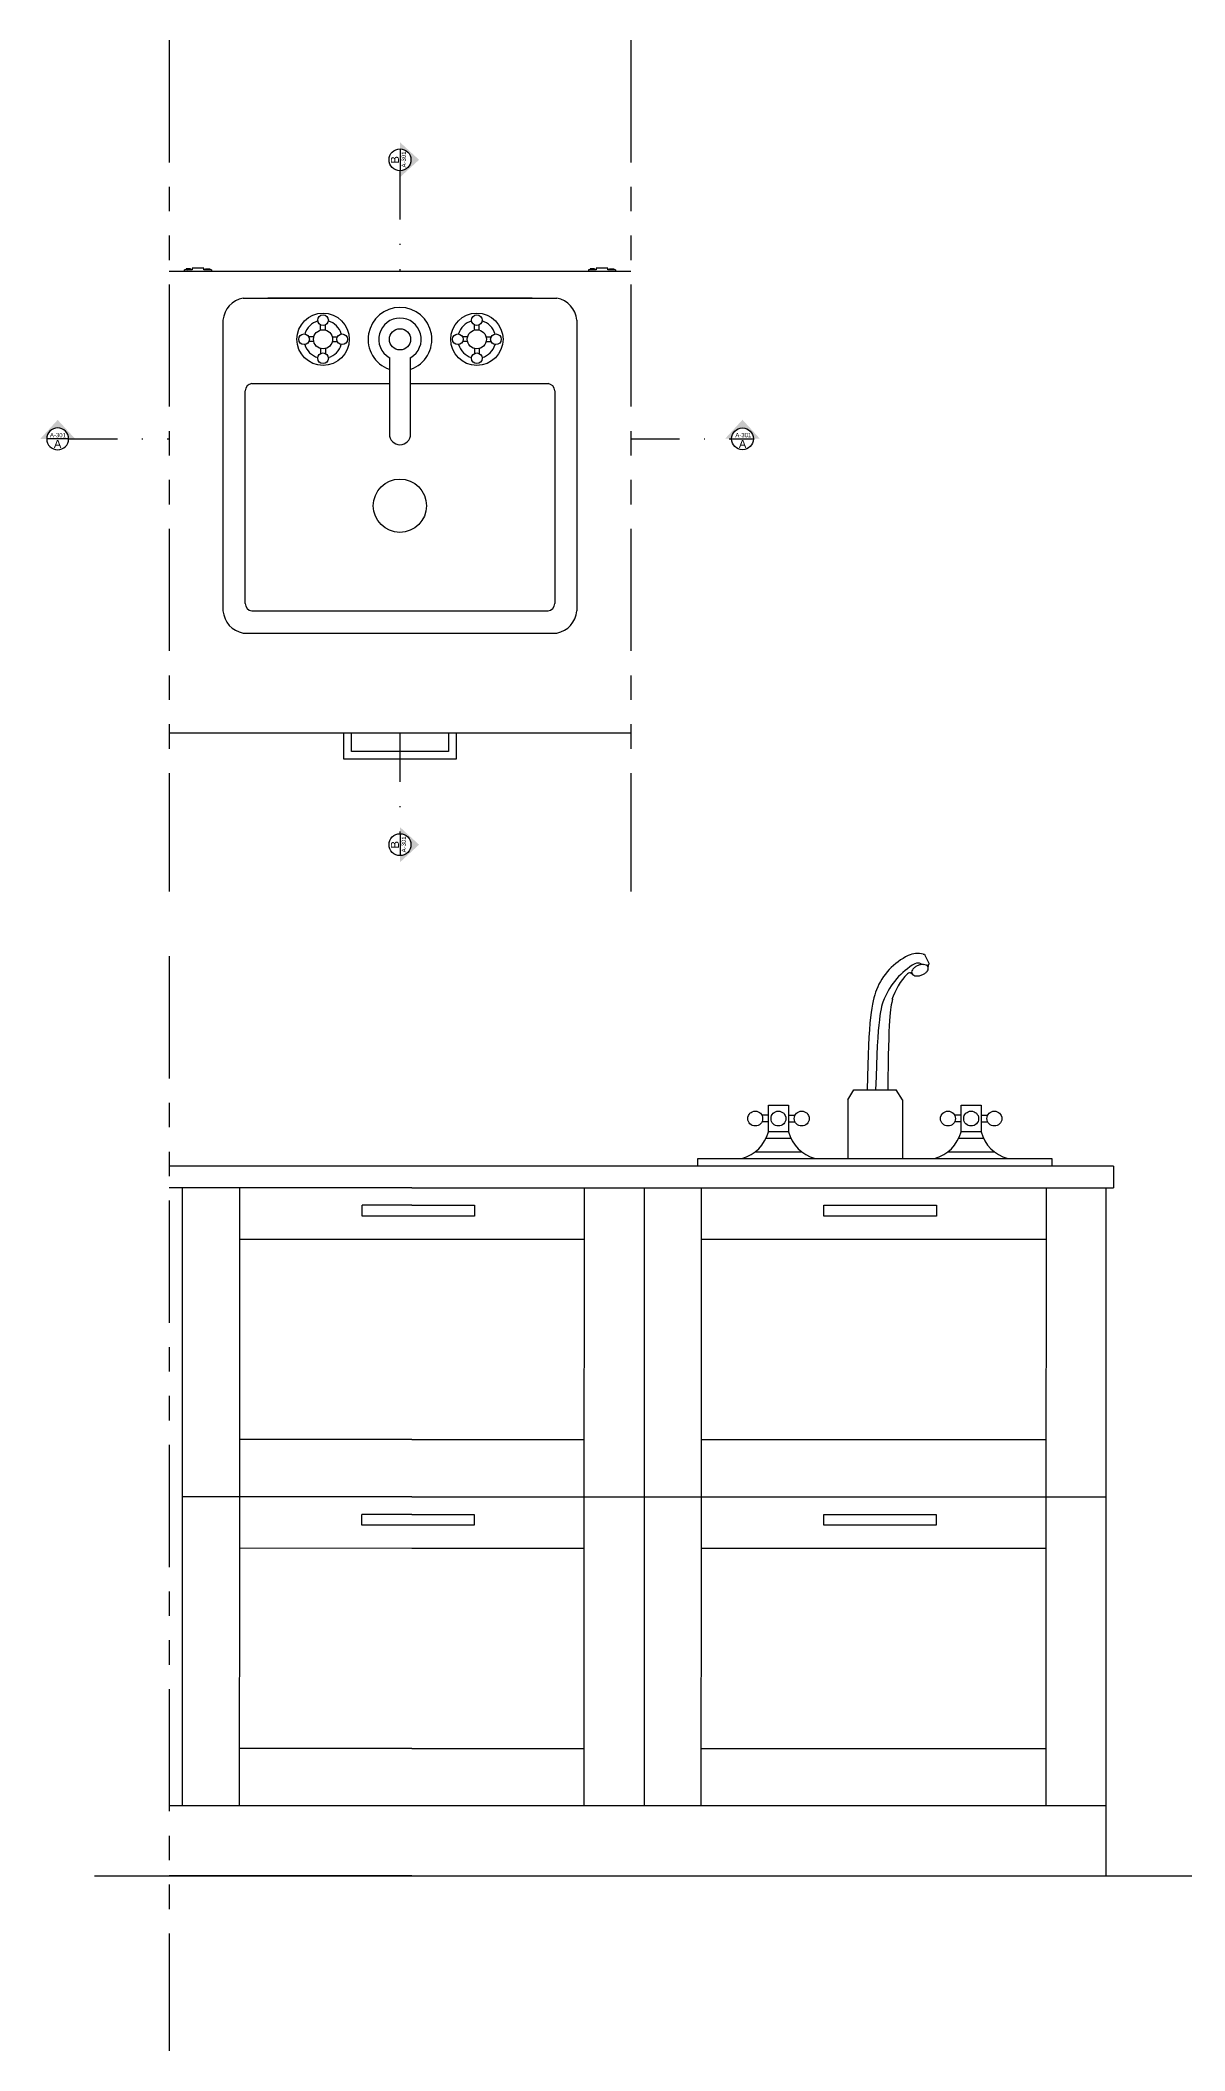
# Model space of a CAD drawing. Header units: millimetres. Extents: x 715 to 34504, y -289 to 548.
# Drawn here: x 715.4 to 864.1, y 286.7 to 548 of the extents above; entities that cross this region are included whole.
import ezdxf
from ezdxf.enums import TextEntityAlignment as Align

# ---------------------------------------------------------------- set-up
doc = ezdxf.new("R2010")
doc.units = ezdxf.units.MM
for name, pattern in [('CENTERX2', [4, 2.5, -0.5, 0.5, -0.5]), ('FANTASMA2', [31.75, 15.875, -3.175, 3.175, -3.175, 3.175, -3.175]), ('TRATTOPUNTO', [25.4, 12.7, -6.35, 0, -6.35])]:
    doc.linetypes.add(name, pattern=pattern)
doc.layers.add('A-GLAZ-FULL', color=4, linetype='Continuous', lineweight=25)
for name, color, linetype in [('ARREDI SEZIONATI', 2, 'Continuous'), ('prospetti', 2, 'Continuous'), ('simboli', 6, 'Continuous'), ('simboli tratteggiati', 1, 'Continuous'), ('viti', 5, 'Continuous')]:
    doc.layers.add(name, color=color, linetype=linetype)
doc.styles.add('ARIAL', font='arial.ttf')

# ---------------------------------------------------------------- blocks, each defined once
blk = doc.blocks.new('section plan')
h = blk.add_hatch(color=256)
h.dxf.hatch_style = 1
h.paths.add_polyline_path([(56.9, 0.3), (46.3, 0.3, -1), (10.7, 0.3), (0.1, 0.3), (28.5, -30.6)])
blk.add_line((46.3, 0.3), (10.7, 0.3))
blk.add_circle((28.5, 0.3), 17.8)
at = {"style": 'ARIAL'}
for tag, height, p in [('A', 13, (28.4, 8.6)), ('A-301', 7, (29, -5.7))]:
    blk.add_attdef(tag, text='', height=height, dxfattribs=at).set_placement(p, align=Align.MIDDLE_CENTER)

msp = doc.modelspace()

# ---------------------------------------------------------------- linework, layer by layer
for p, q in [((732.12, 517.93), (734.12, 517.93)), ((790.12, 517.93), (792.12, 517.93))]:
    msp.add_line(p, q)
at = {"layer": 'A-GLAZ-FULL'}
msp.add_line((722.4, 309.39), (1076.63, 309.39), dxfattribs=at)
at = {"layer": 'ARREDI SEZIONATI'}
for p, q in [((830.13, 429.2), (830.28, 429.16)), ((830.28, 429.16), (830.34, 429.06)), ((830.34, 429.06), (830.87, 427.99)), ((828.69, 426.6), (828.58, 426.68)), ((829.87, 427.94), (830.18, 427.84)), ((830.8, 427.81), (830.63, 427.7)), ((830.78, 427.44), (830.86, 427.88)), ((830.86, 427.88), (830.8, 427.81)), ((830.87, 427.99), (830.86, 427.88)), ((820.32, 410.23), (821.12, 411.53)), ((821.12, 411.53), (826.63, 411.53)), ((827.43, 410.23), (826.63, 411.53)), ((810.02, 408.25), (809.15, 408.25)), ((812.61, 408.25), (813.47, 408.25)), ((820.32, 410.23), (820.32, 402.63)), ((827.43, 410.23), (827.43, 402.63)), ((835.06, 408.25), (834.2, 408.25)), ((837.65, 408.25), (838.52, 408.25)), ((810.02, 407.38), (809.15, 407.38)), ((812.97, 405.22), (809.68, 405.22)), ((812.61, 407.38), (813.47, 407.38)), ((835.06, 407.38), (834.2, 407.38)), ((838.02, 405.22), (834.72, 405.22)), ((837.65, 407.38), (838.52, 407.38)), ((808.26, 403.5), (814.37, 403.5)), ((815.2, 402.63), (819.95, 402.63)), ((818.65, 402.63), (829.02, 402.63)), ((827.72, 402.63), (832.47, 402.63)), ((833.31, 403.5), (839.41, 403.5))]:
    msp.add_line(p, q, dxfattribs=at)
for points in [[(810.02, 406.09), (810.02, 409.54), (812.61, 409.54), (812.61, 406.09)], [(835.06, 406.09), (835.06, 409.54), (837.65, 409.54), (837.65, 406.09)]]:
    msp.add_lwpolyline(points, close=True, dxfattribs=at)
for centre in [(808.29, 407.82), (811.31, 407.82), (814.34, 407.82), (833.34, 407.82), (836.36, 407.82), (839.38, 407.82)]:
    msp.add_circle(centre, 0.966, dxfattribs=at)
for centre, start, end in [((805.27, 407.38), 285.2551, 344.7449), ((817.36, 407.38), 195.2551, 254.7449), ((830.31, 407.38), 285.2551, 344.7449), ((842.4, 407.38), 195.2551, 254.7449)]:
    msp.add_arc(centre, 4.92, start, end, dxfattribs=at)
for points in [[(828.19, 429.01), (826.3, 428.1), (824.83, 426.51), (824.06, 424.56)], [(830.13, 429.2), (829.48, 429.34), (828.8, 429.27), (828.19, 429.01)], [(829.03, 427.94), (827.25, 426.88), (825.86, 425.28), (825.06, 423.36)], [(828.09, 426.64), (827.16, 425.7), (826.47, 424.54), (826.07, 423.27)], [(828.58, 426.68), (828.43, 426.79), (828.22, 426.78), (828.09, 426.64)], [(828.62, 426.88), (828.61, 426.79), (828.63, 426.7), (828.68, 426.62)], [(828.73, 427.16), (828.67, 427.08), (828.63, 426.98), (828.62, 426.88)], [(828.68, 426.62), (828.73, 426.54), (828.8, 426.48), (828.89, 426.44)], [(828.99, 427.44), (828.88, 427.36), (828.8, 427.27), (828.73, 427.16)], [(828.89, 426.44), (828.99, 426.39), (829.11, 426.36), (829.23, 426.35)], [(829.35, 427.66), (829.22, 427.6), (829.1, 427.53), (828.99, 427.44)], [(829.87, 427.94), (829.6, 428.06), (829.3, 428.06), (829.03, 427.94)], [(829.23, 426.35), (829.36, 426.34), (829.5, 426.35), (829.64, 426.38)], [(829.77, 427.8), (829.63, 427.77), (829.49, 427.72), (829.35, 427.66)], [(829.64, 426.38), (829.78, 426.41), (829.92, 426.46), (830.06, 426.52)], [(830.18, 427.83), (830.05, 427.84), (829.91, 427.83), (829.77, 427.8)], [(830.06, 426.52), (830.19, 426.58), (830.31, 426.65), (830.42, 426.74)], [(830.52, 427.74), (830.41, 427.79), (830.3, 427.82), (830.18, 427.83)], [(830.42, 426.74), (830.52, 426.82), (830.61, 426.91), (830.68, 427.02)], [(830.73, 427.56), (830.68, 427.64), (830.61, 427.7), (830.52, 427.74)], [(830.68, 427.02), (830.74, 427.1), (830.78, 427.2), (830.79, 427.31)], [(830.78, 427.26), (830.81, 427.36), (830.79, 427.47), (830.73, 427.56)], [(830.79, 427.31), (830.79, 427.35), (830.79, 427.4), (830.78, 427.44)], [(824.06, 424.55), (823.41, 422.82), (823.01, 421.01), (822.86, 411.53)], [(825.06, 423.37), (824.59, 422.26), (824.21, 421.12), (823.94, 411.53)], [(826.15, 423.35), (825.83, 422.14), (825.62, 420.92), (825.52, 411.53)]]:
    msp.add_open_spline(points, degree=3, dxfattribs=at)
at = {"layer": 'prospetti'}
for p, q in [((732.12, 517.93), (734.12, 517.93)), ((734.12, 517.93), (786.62, 517.93)), ((786.62, 517.93), (792.12, 517.93)), ((779.3, 514.45), (744.94, 514.45)), ((751.81, 510.28), (751.81, 510.95)), ((752.43, 510.29), (752.43, 510.95)), ((771.81, 510.29), (771.81, 510.95)), ((772.42, 510.28), (772.42, 510.95)), ((750.93, 509.4), (750.27, 509.4)), ((750.94, 508.79), (750.27, 508.79)), ((751.81, 507.9), (751.81, 507.24)), ((752.43, 507.91), (752.43, 507.24)), ((753.31, 509.4), (753.98, 509.4)), ((753.31, 508.79), (753.98, 508.79)), ((770.93, 509.4), (770.26, 509.4)), ((770.92, 508.79), (770.26, 508.79)), ((771.81, 507.91), (771.81, 507.24)), ((772.42, 507.9), (772.42, 507.24)), ((773.3, 508.79), (773.97, 508.79)), ((773.31, 509.4), (773.97, 509.4)), ((760.74, 506.71), (760.74, 496.69)), ((763.5, 496.69), (763.5, 506.71)), ((732.12, 457.93), (792.12, 457.93)), ((754.8, 454.53), (754.8, 457.93)), ((754.8, 457.93), (769.43, 457.93)), ((755.8, 455.53), (755.8, 457.93)), ((768.43, 457.93), (768.43, 455.53)), ((769.43, 457.93), (769.43, 454.53)), ((768.43, 455.53), (755.8, 455.53)), ((769.43, 454.53), (754.8, 454.53)), ((800.84, 401.63), (800.84, 402.63)), ((800.84, 402.63), (846.84, 402.63)), ((846.84, 402.63), (846.84, 401.63)), ((854.87, 401.63), (763.68, 401.63)), ((854.87, 401.63), (854.87, 398.83)), ((763.68, 398.83), (854.87, 398.83)), ((786.07, 351.95), (786.11, 398.83)), ((793.84, 398.82), (793.84, 318.49)), ((801.28, 398.83), (801.28, 351.95)), ((846.11, 351.95), (846.15, 398.83)), ((853.87, 398.82), (853.87, 318.49)), ((763.68, 396.54), (771.82, 396.54)), ((771.82, 395.14), (763.68, 395.14)), ((771.82, 396.54), (771.82, 395.14)), ((817.22, 395.14), (817.22, 396.54)), ((817.22, 396.54), (831.85, 396.54)), ((831.85, 395.14), (817.22, 395.14)), ((831.85, 396.54), (831.85, 395.14)), ((786.11, 392.11), (763.68, 392.11)), ((846.15, 392.11), (801.28, 392.11)), ((763.68, 366.11), (786.11, 366.11)), ((801.28, 366.11), (846.15, 366.11)), ((763.68, 358.65), (853.87, 358.65)), ((763.68, 356.37), (771.78, 356.37)), ((771.78, 356.37), (771.78, 354.98)), ((817.19, 354.98), (817.19, 356.37)), ((817.19, 356.37), (831.82, 356.37)), ((831.82, 356.37), (831.82, 354.98)), ((771.78, 354.98), (763.68, 354.98)), ((831.82, 354.98), (817.19, 354.98)), ((786.07, 351.95), (763.66, 351.95)), ((786.07, 318.49), (786.07, 351.95)), ((801.28, 351.95), (801.24, 318.49)), ((846.11, 351.95), (801.28, 351.95)), ((846.11, 318.49), (846.11, 351.95)), ((763.65, 325.95), (786.07, 325.95)), ((801.25, 325.95), (846.11, 325.95)), ((853.87, 318.49), (763.68, 318.49)), ((853.87, 318.49), (853.87, 309.39)), ((763.68, 309.39), (853.87, 309.39))]:
    msp.add_line(p, q, dxfattribs=at)
at = {"layer": 'prospetti', "ltscale": 0.3}
for p, q in [((763.68, 401.63), (732.12, 401.63)), ((763.68, 398.83), (732.12, 398.83)), ((733.8, 398.82), (733.8, 318.49)), ((741.24, 398.83), (741.24, 351.95)), ((757.19, 395.14), (757.19, 396.54)), ((763.68, 396.54), (757.19, 396.54)), ((763.68, 395.14), (757.19, 395.14)), ((763.68, 392.11), (741.24, 392.11)), ((763.68, 366.11), (741.24, 366.11)), ((763.68, 358.65), (733.8, 358.65)), ((757.15, 354.98), (757.15, 356.37)), ((763.68, 356.37), (757.15, 356.37)), ((763.68, 354.98), (757.15, 354.98)), ((741.24, 351.95), (741.21, 318.49)), ((763.66, 351.95), (741.24, 351.97)), ((763.68, 325.95), (741.22, 325.95)), ((763.68, 318.49), (732.12, 318.49)), ((763.68, 309.39), (732.12, 309.39))]:
    msp.add_line(p, q, dxfattribs=at)
at = {"layer": 'prospetti'}
for points in [[(741.74, 514.45), (782.5, 514.45)], [(739.12, 473.78), (739.12, 511.57)], [(785.12, 511.57), (785.12, 473.78)], [(741.99, 474.74), (741.99, 502.4)], [(742.87, 503.36), (760.74, 503.36)], [(763.5, 503.36), (781.37, 503.36)], [(782.24, 502.4), (782.24, 474.74)], [(742.87, 473.78), (781.37, 473.78)], [(741.74, 470.91), (782.5, 470.91)]]:
    msp.add_lwpolyline(points, dxfattribs=at)
for centre, radius in [((752.12, 509.09), 3.4), ((752.12, 511.57), 0.691), ((772.11, 509.09), 3.4), ((772.11, 511.57), 0.691), ((749.65, 509.09), 0.691), ((752.12, 509.09), 1.24), ((754.6, 509.09), 0.691), ((762.12, 509.09), 1.38), ((769.64, 509.09), 0.691), ((772.11, 509.09), 1.24), ((774.59, 509.09), 0.691), ((752.12, 506.62), 0.691), ((772.11, 506.62), 0.691), ((762.11, 487.46), 3.46)]:
    msp.add_circle(centre, radius, dxfattribs=at)
for centre, radius, start, end in [((742.31, 511.29), 3.21, 100.3305, 174.9131), ((762.12, 509.09), 4.14, 289.6514, 250.3603), ((781.92, 511.29), 3.21, 5.0869, 79.6695), ((752.12, 509.09), 2.47, 105.2407, 164.2093), ((752.12, 509.09), 2.47, 16.4412, 74.0789), ((762.12, 509.09), 2.76, 300.3431, 239.7554), ((772.11, 509.09), 2.47, 105.9211, 163.5588), ((772.11, 509.09), 2.47, 15.7907, 74.7593), ((752.12, 509.09), 2.47, 196.2342, 253.9047), ((752.12, 509.09), 2.47, 286.12, 344.0884), ((772.11, 509.09), 2.47, 195.9116, 253.88), ((772.11, 509.09), 2.47, 286.0953, 343.7658), ((743.06, 502.3), 1.07, 100.3305, 174.9131), ((781.18, 502.3), 1.07, 5.0869, 79.6695), ((762.12, 496.77), 1.38, 180, 0), ((742.31, 474.07), 3.21, 185.0869, 259.6695), ((743.06, 474.84), 1.07, 185.0869, 259.6695), ((781.18, 474.84), 1.07, 280.3305, 354.9131), ((781.92, 474.07), 3.21, 280.3305, 354.9131)]:
    msp.add_arc(centre, radius, start, end, dxfattribs=at)
at = {"layer": 'simboli tratteggiati', "linetype": 'FANTASMA2'}
for p, q in [((732.12, 547.96), (732.12, 437.33)), ((792.12, 547.96), (792.12, 437.33)), ((732.12, 428.91), (732.12, 286.66))]:
    msp.add_line(p, q, dxfattribs=at)
at = {"layer": 'simboli tratteggiati', "linetype": 'TRATTOPUNTO', "ltscale": 0.5}
for p, q in [((762.12, 531), (762.12, 517.93)), ((719.05, 496.14), (732.12, 496.15)), ((792.12, 496.15), (805.22, 496.15)), ((762.12, 457.93), (762.12, 444.83))]:
    msp.add_line(p, q, dxfattribs=at)
at = {"layer": 'viti'}
for p, q in [((734.12, 517.93), (734.12, 518.13)), ((735.12, 518.13), (734.12, 518.13)), ((734.61, 518.22), (734.58, 518.25)), ((734.64, 518.25), (734.61, 518.22)), ((736.62, 518.33), (735.12, 518.33)), ((735.12, 518.33), (735.12, 518.13)), ((736.62, 518.13), (736.62, 518.33)), ((737.62, 518.13), (736.62, 518.13)), ((737.1, 518.25), (737.13, 518.22)), ((737.13, 518.22), (737.16, 518.25)), ((737.62, 518.13), (737.62, 517.93)), ((787.62, 518.13), (786.62, 518.13)), ((786.62, 518.13), (786.62, 517.93)), ((787.11, 518.22), (787.08, 518.25)), ((787.14, 518.25), (787.11, 518.22)), ((789.12, 518.33), (787.62, 518.33)), ((787.62, 518.33), (787.62, 518.13)), ((789.12, 518.13), (789.12, 518.33)), ((790.12, 518.13), (789.12, 518.13)), ((789.6, 518.25), (789.63, 518.22)), ((789.63, 518.22), (789.66, 518.25)), ((790.12, 518.13), (790.12, 517.93))]:
    msp.add_line(p, q, dxfattribs=at)
for points in [[(734.58, 518.25), (734.32, 518.25), (734.32, 518.2), (734.47, 518.17), (734.53, 518.13)], [(734.89, 518.2), (734.89, 518.25), (734.64, 518.25)], [(734.69, 518.13), (734.74, 518.17), (734.89, 518.2)], [(736.85, 518.2), (736.85, 518.25), (737.1, 518.25)], [(737.05, 518.13), (736.99, 518.17), (736.85, 518.2)], [(737.16, 518.25), (737.42, 518.25), (737.42, 518.2), (737.27, 518.17), (737.21, 518.13)], [(787.08, 518.25), (786.82, 518.25), (786.82, 518.2), (786.97, 518.17), (787.03, 518.13)], [(787.39, 518.2), (787.39, 518.25), (787.14, 518.25)], [(787.19, 518.13), (787.24, 518.17), (787.39, 518.2)], [(789.35, 518.2), (789.35, 518.25), (789.6, 518.25)], [(789.55, 518.13), (789.49, 518.17), (789.35, 518.2)], [(789.66, 518.25), (789.92, 518.25), (789.92, 518.2), (789.77, 518.17), (789.71, 518.13)]]:
    msp.add_lwpolyline(points, dxfattribs=at)

# ---------------------------------------------------------------- block references
at = {"layer": 'simboli', "color": 0, "linetype": 'CENTERX2', "ltscale": 5, "xscale": 0.08, "yscale": 0.08, "zscale": 0.08, "rotation": 89.99999999999999}
for p in [(762.15, 530.14), (762.15, 441.13)]:
    msp.add_blockref('section plan', p, dxfattribs=at).add_auto_attribs({'A-301': 'A-301', 'A': 'B'})
at = {"layer": 'simboli', "color": 0, "linetype": 'CENTERX2', "ltscale": 5}
ref = msp.add_blockref('section plan', (715.35, 496.17), dxfattribs=dict(at, xscale=-0.08, yscale=0.08, zscale=0.08, rotation=180))
ref.add_attrib('A-301', 'A-301', dxfattribs={"layer": '0', "ltscale": 5, "height": 0.56, "style": 'ARIAL'}).set_placement((717.66, 496.63), align=Align.MIDDLE_CENTER)
ref.add_attrib('A', 'A', dxfattribs={"layer": '0', "ltscale": 5, "height": 1.04, "style": 'ARIAL'}).set_placement((717.62, 495.49), align=Align.MIDDLE_CENTER)
ref = msp.add_blockref('section plan', (808.92, 496.18), dxfattribs=dict(at, xscale=0.08, yscale=0.08, zscale=0.08, rotation=180))
ref.add_attrib('A-301', 'A-301', dxfattribs={"layer": '0', "ltscale": 5, "height": 0.56, "style": 'ARIAL'}).set_placement((806.75, 496.64), align=Align.MIDDLE_CENTER)
ref.add_attrib('A', 'A', dxfattribs={"layer": '0', "ltscale": 5, "height": 1.04, "style": 'ARIAL'}).set_placement((806.65, 495.49), align=Align.MIDDLE_CENTER)

doc.saveas('drawing.dxf')
